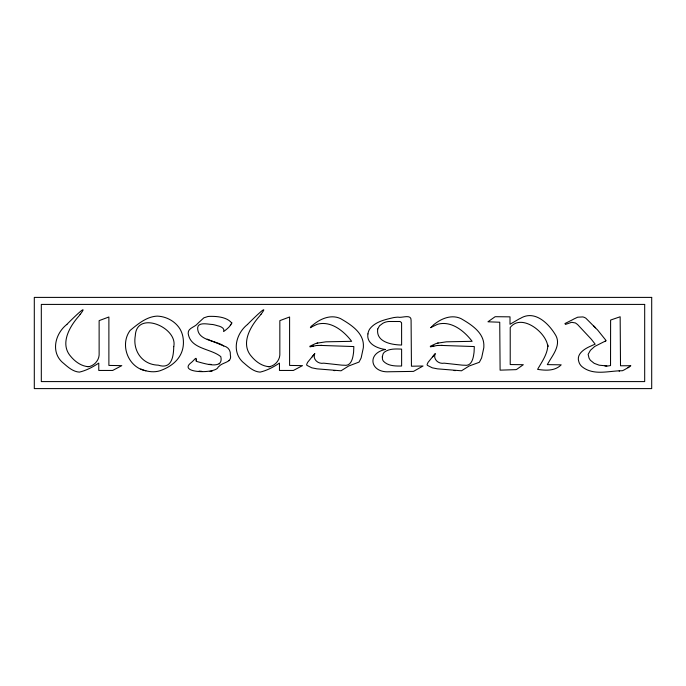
<?xml version="1.0" encoding="UTF-8"?>
<svg xmlns="http://www.w3.org/2000/svg" width="686" height="686" viewBox="0 0 686 686"><rect width="100%" height="100%" fill="white"/><g stroke="black" fill="none" stroke-linecap="round" stroke-linejoin="round"><path stroke-width="1.03" d="M310.647 327.745L311.161 326.313L312.979 324.932C320.508 318.664 330.935 314.162 340.513 318.596C350.923 324.624 364.206 332.993 363.374 346.704A9.39 9.39 0 0 1 363.306 347.871L361.153 357.921L359.01 362.071L348.668 366.007L341.036 370.792L316.983 368.845L311.813 367.825L306.916 365.346A1.878 1.878 0 0 1 306.642 364.472L307.594 362.362L314.797 353.547C312.216 359.155 318.15 364.386 323.758 363.168L341.379 365.098A28.16 28.16 0 0 0 343.858 365.201C350.94 366.564 352.733 358.838 353.401 353.547A21.48 21.48 0 0 0 353.616 351.807L353.839 346.559L322.154 345.47A9.39 9.39 0 0 0 320.988 345.392L316.546 345.504L309.995 346.85L309.849 346.267L315.054 343.789A27.577 27.577 0 0 1 317.061 343.137L325.979 341.825L351.652 341.319C344.038 331.252 331.235 320.688 317.747 324.126A12.82 12.82 0 0 0 316.4 324.641L310.372 327.548M430.834 327.745L433.449 324.932C440.978 318.664 451.405 314.162 460.975 318.596C471.393 324.624 484.676 332.993 483.844 346.704A9.39 9.39 0 0 1 483.776 347.871L481.623 357.921L479.334 362.294L469.138 366.007L461.507 370.792L437.454 368.845L432.283 367.825L427.387 365.346A1.878 1.878 0 0 1 427.112 364.472L428.064 362.362L435.267 353.547C432.686 359.155 438.611 364.386 444.228 363.168L461.85 365.098A28.16 28.16 0 0 0 464.328 365.201C471.411 366.564 473.203 358.838 473.872 353.547A21.48 21.48 0 0 0 474.086 351.807L474.309 346.559L442.624 345.47A9.39 9.39 0 0 0 441.458 345.392L437.016 345.504L430.465 346.85L430.319 346.267L435.524 343.789A27.577 27.577 0 0 1 437.531 343.137L446.449 341.825L472.122 341.319C464.508 331.252 451.705 320.688 438.217 324.126A12.82 12.82 0 0 0 436.871 324.641L430.842 327.548M547.805 346.559C546.622 332.47 521.514 312.91 510.221 327.479L510.221 364.549L523.332 364.695L516.815 369.282A5.136 5.136 0 0 1 515.975 369.643L500.103 370.157L499.734 322.231L487.935 321.794L494.932 316.846A17.013 17.013 0 0 0 495.472 316.7L510.007 316.846L510.007 324.272L519.002 319.033A15.041 15.041 0 0 1 520.417 318.373C534.943 309.395 549.272 324.041 555.969 335.763C560.376 344.115 554.494 352.896 550.129 359.816L547.291 364.618L561.199 364.841C554.854 371.246 545.473 370.56 537.592 369.368C541.76 362.045 547.325 354.456 547.822 345.753M231.868 323.175C227.238 317.112 217.085 316.186 209.667 316.375A16.653 16.653 0 0 0 207.781 316.555L203.879 317.824L198.82 322.454A55.266 55.266 0 0 1 197.619 323.62C194.858 327.222 187.741 328.028 188.187 333.413C190.416 349.243 210.859 348.377 220.789 356.643C224.159 370.792 202.31 362.783 196.205 361.333C197.088 354.859 194.31 360.399 191.025 362.765C177.237 373.424 216.322 373.973 218.122 367.096A40.465 40.465 0 0 1 219.177 366.221C222.916 361.968 232.4 362.705 230.35 354.936C230.822 350.469 228.078 346.936 223.73 345.933C216.116 340.325 197.345 340.925 197.654 327.694C198.245 321.605 208.484 324.427 212.66 324.495A37.353 37.353 0 0 1 217.248 325.661C220.635 326.322 225.154 328.26 223.602 331.578C226.646 329.357 230.702 326.279 231.808 322.669M80.271 314.299L79.319 315.5A29.875 29.875 0 0 1 78.59 316.409C69.432 326.828 59.665 343.96 70.761 356.42C75.066 361.616 81.214 366.127 88.134 366.658A7.417 7.417 0 0 0 89.592 366.513C94.608 365.132 98.793 360.322 99.127 355.082L99.127 320.636L108.885 316.992L108.885 365.424L121.782 365.638L112.676 370.449L98.767 370.449L98.767 363.091C92.816 367.044 86.376 370.466 79.396 372.121C73.256 371.752 68.231 367.37 63.807 363.511C50.31 353.136 54.777 333.919 66.868 324.418C64.493 326.699 91.881 299.019 80.125 314.514M260.972 314.299L260.028 315.5A29.875 29.875 0 0 1 259.299 316.409C250.133 326.828 240.374 343.96 251.47 356.42C255.775 361.616 261.906 366.135 268.835 366.658A7.383 7.383 0 0 0 270.052 366.556C275.197 365.312 279.476 360.39 279.837 355.082L279.837 320.636L289.595 316.992L289.595 365.424L302.483 365.638L293.385 370.449L279.468 370.449L279.468 363.091C273.525 367.044 267.077 370.466 260.097 372.121C253.957 371.752 248.941 367.37 244.516 363.511C231.019 353.136 235.487 333.919 247.569 324.418C245.202 326.699 272.591 299.019 260.826 314.514M195.939 360.107L196.196 359.67M312.216 356.892L312.559 356.394M432.686 356.892L433.029 356.394M434.178 354.936L433.089 356.317M312.687 356.248L313.708 354.936M230.899 324.564L230.282 325.147M628.016 367.756L628.959 367.096A12.82 12.82 0 0 1 629.868 366.41L630.854 365.715L620.513 365.784L620.153 316.769L610.609 320.053L610.531 365.569L607.693 366.007L599.178 365.192L594.222 363.348L590.346 360.244L589.042 358.135L588.142 354.345L590.432 350.272L594.728 346.447L606.167 340.659L597.575 329.957L585.955 318.304A8.095 8.095 0 0 0 582.757 316.923L577.689 317.206L573.65 319.101A16.353 16.353 0 0 1 572.227 319.908L564.947 323.543L565.453 324.418L571.644 322.309L575.434 322.96L577.543 324.495L590.946 338.841A3.756 3.756 0 0 1 591.349 339.313A3.756 3.756 0 0 0 591.744 339.784L595.165 344.158L592.584 345.247A13.797 13.797 0 0 0 591.238 345.907C585.047 348.419 575.897 353.822 578.881 361.882A10.247 10.247 0 0 0 582.311 366.916C593.93 375.988 609.099 370.697 622.331 370.74A35.741 35.741 0 0 0 624.226 369.865L628.959 367.096M219.177 363.932L219.666 363.614M223.73 345.933L207.198 339.133M228.97 360.69L229.621 360.399M604.709 341.611L605.635 341.225M317.712 342.991L317.061 343.137M438.183 342.991L437.531 343.137M311.95 346.293L313.416 346.01M432.42 346.293L433.886 346.01M89.592 366.513L87.113 366.59M210.036 371.392L212.077 371.246M267.814 366.59L270.052 366.556M199.034 371.1L201.804 371.349M604.966 366.007L606.861 366.041M441.458 345.392L442.624 345.47M320.988 345.392L322.154 345.47M619.089 371.032L619.569 371.1M145.861 370.809C128.136 367.559 119.518 344.732 130.117 330.463C137.886 324.006 146.667 316.589 157.223 316.117C166.141 316.418 175.05 321.142 179.835 328.757A24.302 24.302 0 0 1 183.145 338.267C185.194 353.616 176.105 364.377 162.17 369.934C155.422 372.961 147.439 371.958 140.819 369.008M593.716 325.953L595.568 327.839M333.593 370.517A4.793 4.793 0 0 1 334.759 370.663M270.293 366.513A7.417 7.417 0 0 1 268.835 366.658M454.063 370.517A4.793 4.793 0 0 1 455.221 370.663M547.66 344.595A21.48 21.48 0 0 1 547.874 346.344M211.271 364.403A32.834 32.834 0 0 1 209.084 364.326M367.936 333.919C366.204 343.755 377.386 348.454 385.378 349.474C366.487 353.341 370.217 372.987 389.091 371.761L413.487 371.392L423.03 366.007L411.446 366.221L411.086 320.268C411.36 313.691 401.636 318.304 397.974 317.138A62.255 62.255 0 0 0 393.747 317.575C385.292 319.565 375.371 321.605 369.797 328.911A11.773 11.773 0 0 0 367.936 333.919M173.755 346.636C173.532 356.737 171.637 369.634 158.277 365.166C142.165 364.772 132.552 350.692 135.314 335.617C136.505 310.038 178.086 327.351 173.755 346.636M377.729 329.006C375.791 342.065 391.663 344.852 401.619 345.032L401.593 323.26A16.378 16.378 0 0 0 401.396 322.489L400.049 321.502L388.868 321.502A14.389 14.389 0 0 0 382.899 323.252L379.512 325.807L377.729 329.006M382.316 356.789L382.454 359.087A5.968 5.968 0 0 0 383.551 361.325C388.173 366.075 395.445 366.135 401.619 366.007L401.619 349.105C395.899 348.917 389.545 348.471 384.632 351.978A6.26 6.26 0 0 0 383.054 353.976L382.316 356.789M651.7 297.398L34.3 297.398L34.3 388.602L651.7 388.602L651.7 297.398M644.686 304.413L41.314 304.413L41.314 381.588L644.686 381.588L644.686 304.413"/></g></svg>
